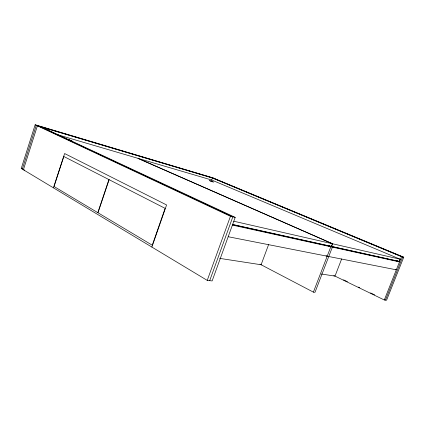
<?xml version="1.0" encoding="UTF-8"?>
<svg xmlns="http://www.w3.org/2000/svg" width="425" height="425" viewBox="0 0 425 425"><rect width="100%" height="100%" fill="white"/><g stroke="black" fill="none" stroke-linecap="round" stroke-linejoin="round"><path stroke-width="0.64" d="M41.751 127.118L235.2 217.398L212.128 280.93L207.235 280.388L21.25 168.47L35.158 124.769L212.458 177.714L403.75 257.199L386.564 300.231L384.296 299.981L333.752 275.501M22.318 169.113L36.274 125.295L213.685 178.224M53.438 187.839L64.611 153.537L166.584 204.946L151.879 247.079M211.523 180.482L212.41 177.99L401.561 256.684L403.75 257.199M207.235 280.388L230.456 216.277L235.2 217.398M209.69 280.659L232.836 216.84L39.578 126.469M261.109 264.748L268.595 244.614M259.967 264.148L313.39 292.134L330.815 246.776L327.787 245.427M56.514 134.401L137.817 158.302L332.419 243.738L331.362 246.495L232.533 224.623M332.594 243.78L331.537 246.532L399.208 261.508L400.132 259.197L211.687 180.019L138.003 158.36L332.594 243.78L400.132 259.197M341.679 258.883L335.006 276.112L321.242 273.992M384.296 299.981L401.561 256.684M385.433 300.103L402.661 256.944L213.663 178.362M313.39 292.134L314.999 292.31L332.377 247.116L329.343 245.772M219.64 258.368L261.593 264.823M228.183 236.725L396.323 269.817L395.239 269.344M232.406 225.091L399.479 261.906L397.301 260.982L233.16 224.607M233.771 221.223L332.419 243.738M24.687 170.058L23.391 169.761L37.395 125.821L214.917 178.734M21.25 168.47L22.541 168.773M68.191 139.687L71.937 140.781L67.086 139.203M67.936 139.586L67.325 139.331M397.375 260.732L399.208 261.508M326.023 255.669L327.192 256.211M35.158 124.769L230.456 216.277M343.591 279.868L347.427 281.722M358.535 287.093L359.731 287.672M370.584 292.926L374.675 294.902M63.824 156.49L54.044 186.506L97.814 212.665L108.922 179.584L63.824 156.49M109.108 179.679L97.989 212.766L152.267 245.204L165.118 208.367L109.108 179.679M213.339 182.006L209.573 180.657L213.339 182.006"/></g></svg>
